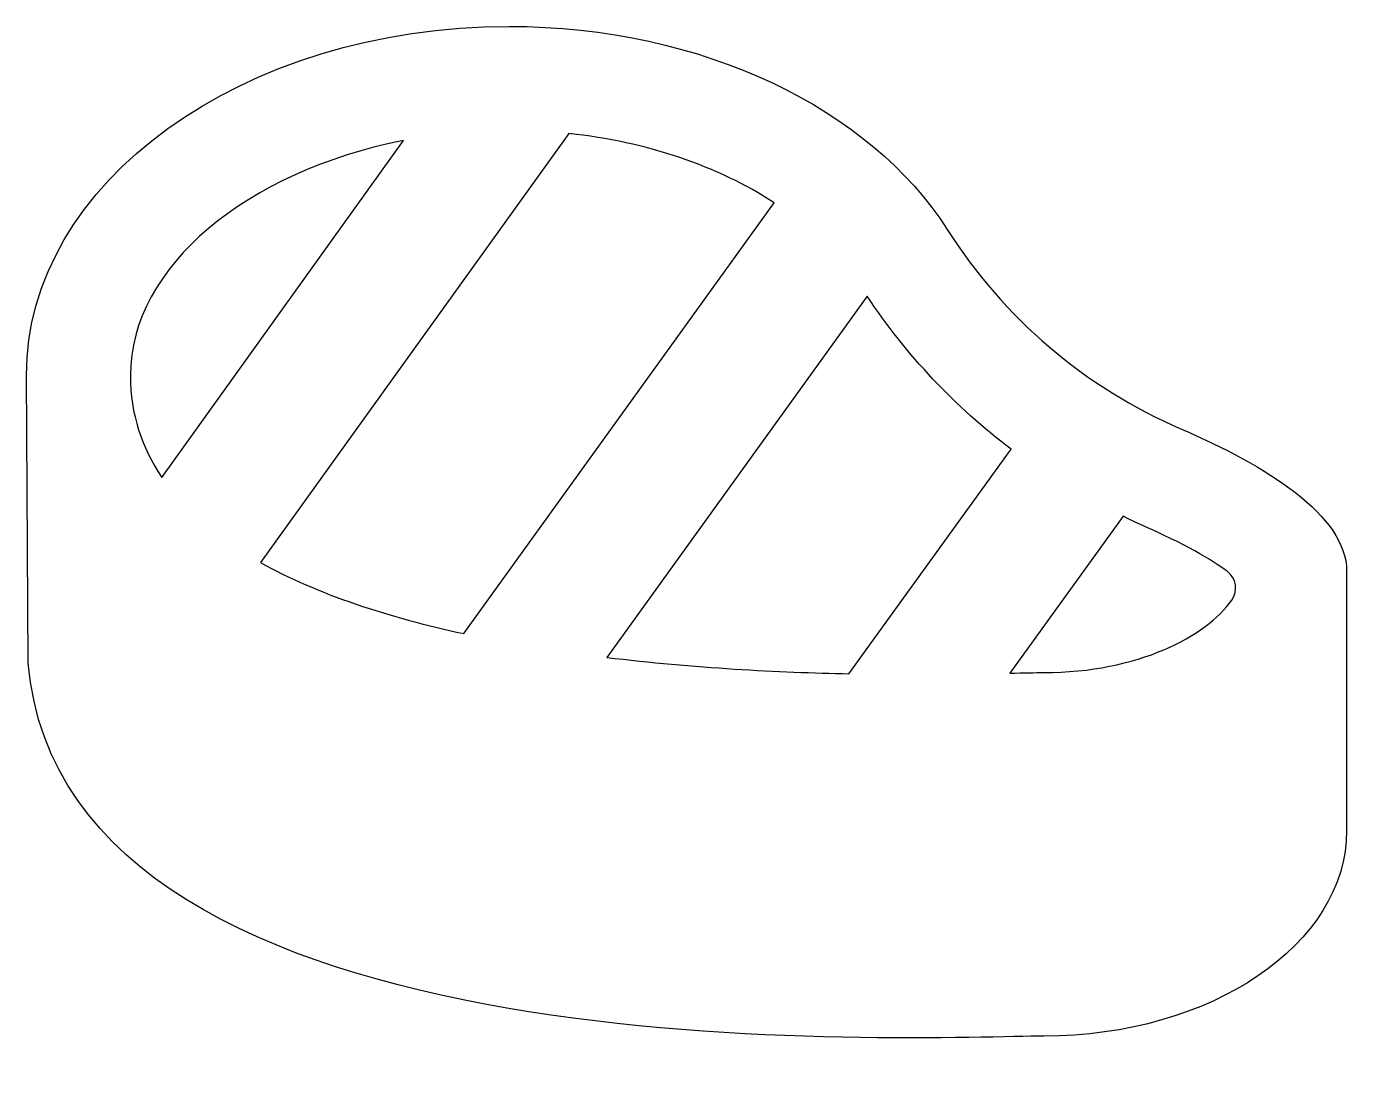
# Model space of a CAD drawing. Header units: centimetres. Extents: x -6.2 to 6.4, y -6.3 to 3.9.
import ezdxf

# ---------------------------------------------------------------- set-up
doc = ezdxf.new("R2010")
doc.units = ezdxf.units.CM
doc.header["$MEASUREMENT"] = 0
doc.layers.add('Layer 1', color=7, linetype='Continuous')

msp = doc.modelspace()

# ---------------------------------------------------------------- linework, layer by layer
at = {"layer": 'Layer 1'}
for points, knots in [([(4.86024, 0.00677), (3.92996, 0.40785), (3.15138, 1.07288), (2.60792, 1.92712), (2.60792, 1.92712), (1.87333, 3.07909), (0.26493, 3.87882), (-1.60417, 3.87882), (-1.60417, 3.87882), (-4.16679, 3.87882), (-6.24417, 2.37617), (-6.24417, 0.52295), (-6.24417, 0.52295), (-6.24417, 0.52295), (-6.22708, -2.24266), (-6.22708, -2.24266), (-6.22708, -2.24266), (-5.8732, -6.3051), (2.43834, -5.82959), (3.53419, -5.82959), (3.53419, -5.82959), (5.14376, -5.82959), (6.44746, -4.94445), (6.44746, -3.85347), (6.44746, -3.85347), (6.44746, -3.85347), (6.44746, -1.35633), (6.44746, -1.35633), (6.44746, -1.35633), (6.44747, -0.82428), (5.67256, -0.34348), (4.86024, 0.00677)], [0, 0, 0, 0, 0.11111111, 0.11111111, 0.11111111, 0.11111111, 0.22222222, 0.22222222, 0.22222222, 0.22222222, 0.33333333, 0.33333333, 0.33333333, 0.33333333, 0.44444444, 0.44444444, 0.44444444, 0.44444444, 0.55555556, 0.55555556, 0.55555556, 0.55555556, 0.66666667, 0.66666667, 0.66666667, 0.66666667, 0.77777778, 0.77777778, 0.77777778, 0.77777778, 1, 1, 1, 1]), ([(-1.03084, 2.8489), (-0.27744, 2.76952), (0.40738, 2.53283), (0.94404, 2.18358), (0.94404, 2.18358), (0.94404, 2.18358), (-2.0401, -1.95977), (-2.0401, -1.95977), (-2.0401, -1.95977), (-2.76493, -1.80158), (-3.44594, -1.58123), (-3.99278, -1.27683), (-3.99278, -1.27683), (-3.99278, -1.27683), (-1.03084, 2.8489), (-1.03084, 2.8489)], [0, 0, 0, 0, 0.2, 0.2, 0.2, 0.2, 0.4, 0.4, 0.4, 0.4, 0.6, 0.6, 0.6, 0.6, 1, 1, 1, 1]), ([(-2.61787, 2.78143), (-2.61787, 2.78143), (-4.94268, -0.45683), (-4.94268, -0.45683), (-4.94268, -0.45683), (-5.13405, -0.17362), (-5.24475, 0.14986), (-5.24475, 0.52253), (-5.24475, 0.52253), (-5.24476, 1.5735), (-4.11612, 2.48883), (-2.61787, 2.78143)], [0, 0, 0, 0, 0.25, 0.25, 0.25, 0.25, 0.5, 0.5, 0.5, 0.5, 1, 1, 1, 1]), ([(3.2231, -0.18592), (3.2231, -0.18592), (1.66272, -2.34556), (1.66272, -2.34556), (1.66272, -2.34556), (0.99258, -2.3318), (0.17372, -2.28987), (-0.66448, -2.18779), (-0.66448, -2.18779), (-0.66448, -2.18779), (1.83742, 1.286), (1.83742, 1.286), (1.83742, 1.286), (2.21745, 0.71604), (2.68475, 0.22011), (3.2231, -0.18592)], [0, 0, 0, 0, 0.2, 0.2, 0.2, 0.2, 0.4, 0.4, 0.4, 0.4, 0.6, 0.6, 0.6, 0.6, 1, 1, 1, 1]), ([(5.3439, -1.6374), (5.10067, -1.98154), (4.44614, -2.33421), (3.53457, -2.33421), (3.53457, -2.33421), (3.45792, -2.33421), (3.34669, -2.33641), (3.20934, -2.33905), (3.20934, -2.33905), (3.20934, -2.33905), (4.29866, -0.83137), (4.29866, -0.83137), (4.29866, -0.83137), (4.35428, -0.85735), (4.40828, -0.88609), (4.46484, -0.91051), (4.46484, -0.91051), (4.89399, -1.09559), (5.15027, -1.251), (5.29875, -1.35959), (5.29875, -1.35959), (5.38702, -1.42428), (5.40732, -1.54794), (5.3439, -1.6374)], [0, 0, 0, 0, 0.14285714, 0.14285714, 0.14285714, 0.14285714, 0.28571429, 0.28571429, 0.28571429, 0.28571429, 0.42857143, 0.42857143, 0.42857143, 0.42857143, 0.57142857, 0.57142857, 0.57142857, 0.57142857, 0.71428571, 0.71428571, 0.71428571, 0.71428571, 1, 1, 1, 1])]:
    msp.add_open_spline(points, degree=3, knots=knots, dxfattribs=at)

doc.saveas('drawing.dxf')
